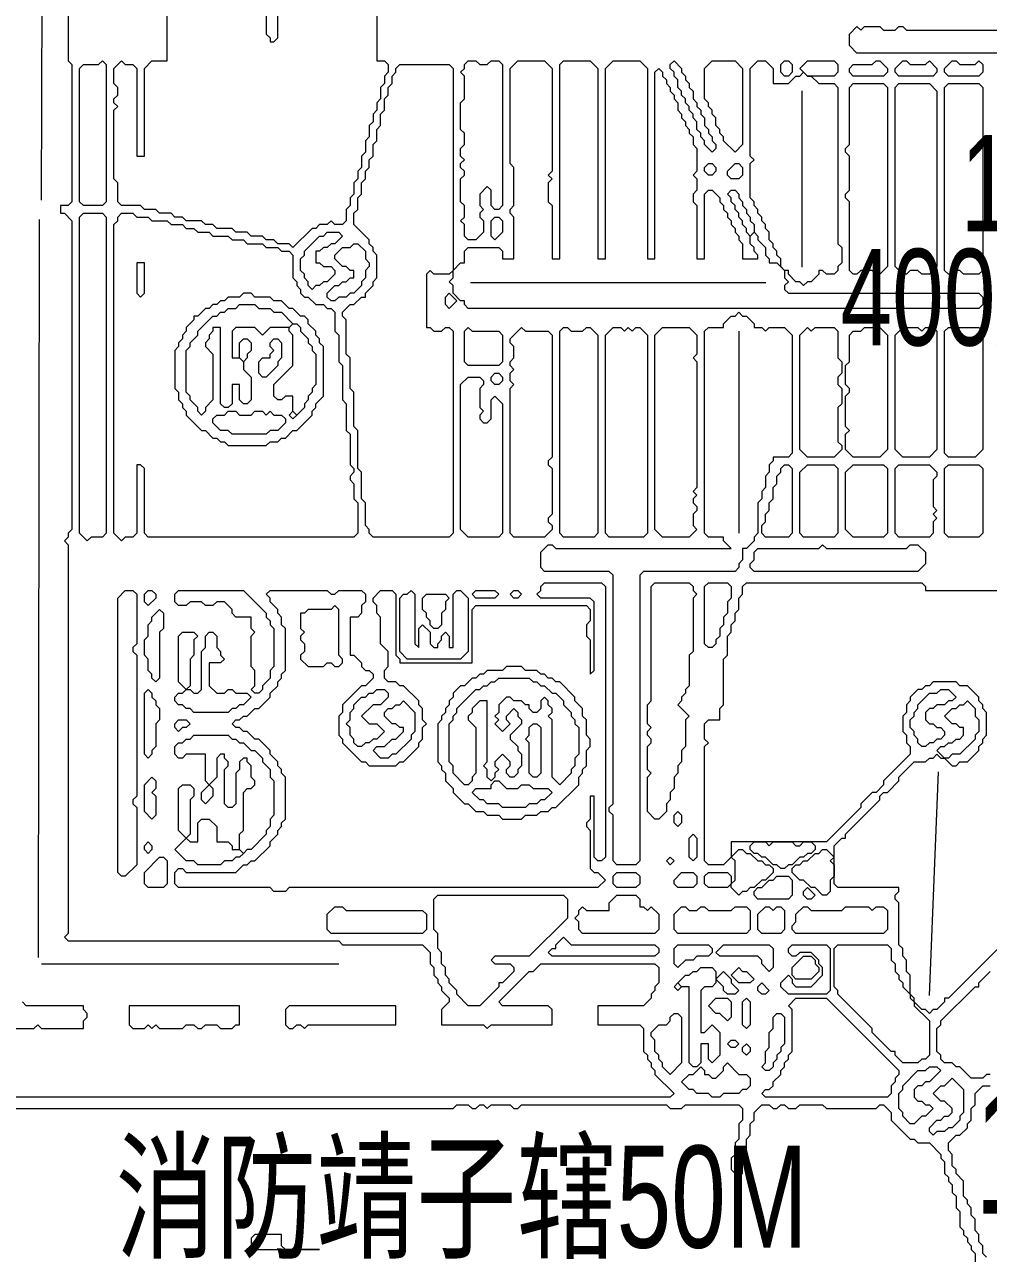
# Model space of a CAD drawing. Extents: x 20 to 3943, y 20 to 2783.
# Drawn here: x 2538.6 to 2791.5, y 1281 to 1603.5 of the extents above; entities that cross this region are included whole.
import ezdxf

# ---------------------------------------------------------------- set-up
doc = ezdxf.new("R2010")
doc.units = 0
for name, color, linetype, lineweight in [('OCR_TEXT', 6, 'Continuous', 0), ('TRACE_CURVE', 6, 'Continuous', 0), ('TRACE_STRAIGHT', 5, 'Continuous', 0), ('TRACE_TEXT_SYMBOL', 6, 'Continuous', 0)]:
    doc.layers.add(name, color=color, linetype=linetype, lineweight=lineweight)
doc.styles.add('wqy-unicode', font='wqy-unicode.lff')

msp = doc.modelspace()

# ---------------------------------------------------------------- linework, layer by layer
at = {"layer": 'TRACE_CURVE', "color": 6}
for points in [[(2550, 1654), (2550, 1594), (2551, 1593), (2551, 1557), (2550, 1556), (2548, 1556), (2548, 1554), (2549, 1554), (2551, 1552), (2551, 1471), (2550, 1470), (2550, 1469), (2549, 1468), (2550, 1467), (2550, 1365), (2549, 1364), (2550, 1363), (2621, 1363), (2622, 1362), (2643, 1362), (2645, 1360)], [(2625, 1562), (2625, 1559), (2624, 1558), (2624, 1556), (2623, 1555), (2623, 1552), (2622, 1551), (2620, 1551), (2619, 1552), (2618, 1551), (2616, 1551), (2615, 1550), (2614, 1550), (2609, 1545), (2608, 1546), (2605, 1546), (2604, 1547), (2602, 1547), (2601, 1548), (2598, 1548), (2597, 1549), (2594, 1549), (2593, 1550), (2589, 1550), (2588, 1551), (2586, 1551), (2585, 1552), (2581, 1552), (2580, 1553), (2578, 1553), (2577, 1554), (2574, 1554), (2573, 1555), (2570, 1555), (2569, 1556), (2564, 1556), (2563, 1557), (2563, 1562), (2562, 1563), (2562, 1581), (2563, 1582), (2562, 1583), (2562, 1584), (2563, 1585), (2563, 1587), (2562, 1588), (2562, 1592), (2564, 1594), (2565, 1593), (2567, 1593), (2568, 1592), (2568, 1569), (2570, 1569), (2570, 1592), (2572, 1594), (2576, 1594), (2576, 1612)], [(2631, 1612), (2631, 1594), (2633, 1594), (2634, 1593), (2634, 1591), (2633, 1590), (2633, 1588), (2632, 1587), (2632, 1584), (2631, 1583), (2631, 1581), (2630, 1580), (2630, 1578), (2629, 1577), (2629, 1574), (2628, 1573), (2628, 1570), (2627, 1569), (2627, 1566), (2626, 1565), (2626, 1563), (2625, 1562)], [(2602, 1606), (2602, 1601), (2603, 1600), (2603, 1599), (2604, 1599), (2605, 1600), (2605, 1606)], [(2845, 1596), (2757, 1596), (2755, 1598), (2755, 1601), (2757, 1603), (2758, 1602), (2759, 1603), (2763, 1603), (2764, 1602), (2767, 1602), (2768, 1603), (2769, 1603), (2770, 1602), (2799, 1602)], [(2724, 1551), (2725, 1550), (2725, 1549), (2726, 1548), (2726, 1547), (2727, 1546), (2727, 1542), (2731, 1542), (2731, 1543), (2730, 1544), (2730, 1545), (2729, 1546), (2729, 1548), (2730, 1549), (2731, 1548), (2731, 1547), (2733, 1545), (2733, 1543), (2734, 1542), (2734, 1541), (2736, 1541), (2738, 1539), (2738, 1537), (2739, 1536), (2738, 1535), (2738, 1534), (2739, 1533), (2789, 1533), (2790, 1532), (2790, 1530), (2789, 1529), (2655, 1529), (2654, 1530), (2654, 1531), (2653, 1531), (2651, 1533), (2651, 1535), (2650, 1536), (2651, 1537), (2651, 1539), (2653, 1541), (2654, 1541), (2654, 1544), (2655, 1545), (2663, 1545), (2664, 1544), (2664, 1542), (2667, 1542), (2667, 1553), (2666, 1554), (2666, 1555), (2667, 1556), (2667, 1566), (2666, 1567), (2666, 1592), (2668, 1594)], [(2668, 1594), (2675, 1594), (2677, 1592), (2677, 1565), (2676, 1564), (2677, 1563), (2676, 1562), (2676, 1557), (2677, 1556), (2677, 1542), (2679, 1542), (2679, 1593), (2680, 1594), (2687, 1594), (2689, 1592), (2689, 1542), (2691, 1542), (2691, 1592), (2693, 1594), (2700, 1594), (2702, 1592), (2702, 1542), (2704, 1542), (2704, 1591), (2705, 1592), (2706, 1591), (2706, 1590), (2707, 1589), (2707, 1588), (2708, 1587), (2708, 1586), (2709, 1585), (2709, 1584), (2710, 1583), (2710, 1581), (2711, 1580), (2711, 1579), (2712, 1578), (2712, 1577), (2713, 1576), (2713, 1575), (2714, 1574), (2714, 1572), (2715, 1571), (2715, 1565), (2714, 1564), (2715, 1563), (2715, 1560), (2714, 1559), (2714, 1557), (2715, 1556), (2715, 1542), (2717, 1542), (2717, 1559), (2718, 1560), (2719, 1560), (2721, 1558), (2721, 1557), (2722, 1556), (2722, 1555), (2723, 1554), (2723, 1553), (2724, 1552), (2724, 1551)], [(2636, 1592), (2637, 1593), (2650, 1593), (2651, 1592), (2651, 1539), (2650, 1538), (2646, 1538), (2645, 1539), (2644, 1538), (2644, 1524), (2645, 1524), (2646, 1523), (2648, 1523), (2649, 1524), (2650, 1524), (2651, 1523), (2651, 1470), (2650, 1469), (2630, 1469), (2629, 1470), (2629, 1471), (2628, 1472), (2628, 1478), (2627, 1479), (2627, 1486), (2626, 1487), (2626, 1497), (2625, 1498), (2625, 1507), (2624, 1508), (2624, 1516), (2623, 1517), (2623, 1526), (2622, 1527), (2622, 1528), (2624, 1530), (2625, 1530), (2627, 1532), (2628, 1532), (2628, 1533), (2630, 1535), (2630, 1536), (2631, 1537), (2631, 1543), (2630, 1544), (2630, 1545), (2629, 1546), (2629, 1547), (2625, 1551), (2625, 1554), (2626, 1555), (2626, 1558), (2627, 1559), (2627, 1562), (2628, 1563), (2628, 1565), (2629, 1566), (2629, 1568), (2630, 1569), (2630, 1572), (2631, 1573), (2631, 1576), (2632, 1577), (2632, 1580)], [(2632, 1580), (2633, 1581), (2633, 1584), (2634, 1585), (2634, 1587), (2635, 1588), (2635, 1590), (2636, 1591), (2636, 1592)], [(2563, 1553), (2564, 1554), (2567, 1554), (2568, 1553), (2571, 1553), (2572, 1552), (2576, 1552), (2577, 1551), (2580, 1551), (2581, 1550), (2583, 1550), (2584, 1549), (2587, 1549), (2588, 1548), (2592, 1548), (2593, 1547), (2596, 1547), (2597, 1546), (2601, 1546), (2602, 1545), (2605, 1545), (2606, 1544), (2608, 1544), (2609, 1543), (2609, 1537), (2610, 1536), (2610, 1535), (2611, 1534), (2611, 1533), (2612, 1532), (2613, 1532), (2615, 1530), (2617, 1530), (2618, 1529), (2619, 1529), (2620, 1528), (2620, 1523), (2621, 1522), (2621, 1515), (2622, 1514), (2622, 1505), (2623, 1504), (2623, 1497), (2624, 1496), (2624, 1488), (2625, 1487), (2625, 1486), (2624, 1485), (2624, 1484), (2625, 1483), (2625, 1479), (2626, 1478), (2626, 1470), (2625, 1469), (2571, 1469), (2570, 1470), (2570, 1487), (2569, 1488), (2568, 1488), (2568, 1470), (2567, 1469), (2565, 1469), (2564, 1468), (2562, 1470)], [(2562, 1470), (2562, 1551), (2563, 1552), (2563, 1553)], [(2674, 1456), (2675, 1457), (2690, 1457), (2691, 1456), (2691, 1385), (2690, 1384), (2689, 1384), (2688, 1385), (2688, 1401), (2687, 1401), (2687, 1395), (2686, 1394), (2686, 1393), (2687, 1392), (2687, 1382), (2688, 1381), (2689, 1381), (2691, 1379), (2689, 1377), (2608, 1377), (2607, 1376), (2604, 1376), (2603, 1377), (2579, 1377), (2578, 1378), (2578, 1381), (2579, 1382), (2580, 1382), (2581, 1381), (2594, 1381), (2596, 1383), (2597, 1383), (2598, 1384), (2599, 1384), (2603, 1388), (2603, 1389), (2605, 1391), (2605, 1392), (2606, 1393), (2606, 1394), (2607, 1395), (2607, 1406), (2606, 1407), (2606, 1408), (2605, 1409), (2605, 1410), (2603, 1412), (2603, 1413), (2600, 1416), (2599, 1416), (2597, 1418), (2596, 1418), (2595, 1419), (2594, 1419), (2593, 1420), (2594, 1421), (2595, 1421), (2596, 1422), (2597, 1422), (2599, 1424), (2600, 1424), (2603, 1427), (2603, 1428), (2605, 1430)], [(2605, 1430), (2605, 1431), (2606, 1432), (2606, 1433), (2607, 1434), (2607, 1445), (2606, 1446), (2606, 1448), (2605, 1449), (2605, 1450), (2603, 1452), (2603, 1453), (2602, 1454), (2603, 1455), (2618, 1455), (2619, 1454), (2620, 1454), (2621, 1455), (2627, 1455), (2628, 1454), (2628, 1452), (2627, 1451), (2627, 1449), (2626, 1448), (2624, 1448), (2624, 1438), (2625, 1438), (2627, 1436), (2627, 1435), (2628, 1434), (2629, 1434), (2630, 1433), (2630, 1432), (2628, 1430), (2627, 1430), (2622, 1425), (2622, 1423), (2621, 1422), (2621, 1417), (2622, 1416), (2622, 1415), (2627, 1410), (2628, 1410), (2629, 1409), (2636, 1409), (2637, 1410), (2638, 1410), (2642, 1414), (2642, 1415), (2643, 1416), (2643, 1419), (2644, 1420), (2643, 1421), (2643, 1424), (2642, 1425), (2642, 1426), (2638, 1430), (2637, 1430), (2636, 1431), (2634, 1431), (2633, 1432), (2633, 1434), (2634, 1435), (2634, 1439)], [(2634, 1439), (2632, 1441), (2632, 1448), (2631, 1449), (2631, 1451), (2630, 1452), (2630, 1453), (2632, 1455), (2635, 1455), (2636, 1454), (2636, 1438), (2637, 1437), (2637, 1436), (2656, 1436), (2656, 1450), (2657, 1451), (2686, 1451), (2687, 1450), (2687, 1447), (2686, 1446), (2686, 1443), (2687, 1442), (2687, 1433), (2688, 1434), (2688, 1452), (2687, 1453), (2674, 1453), (2673, 1454), (2674, 1455), (2674, 1456)], [(2780, 1411), (2782, 1409), (2783, 1409), (2784, 1410), (2786, 1410), (2789, 1413), (2789, 1414), (2790, 1415), (2790, 1416), (2791, 1417), (2791, 1423), (2790, 1424), (2790, 1425), (2789, 1426), (2789, 1427), (2786, 1430), (2784, 1430), (2783, 1431), (2777, 1431), (2776, 1430), (2775, 1430), (2774, 1429), (2773, 1429), (2771, 1427), (2771, 1426), (2770, 1425), (2770, 1423), (2769, 1422), (2769, 1418), (2770, 1417), (2770, 1415), (2771, 1414), (2771, 1412), (2764, 1405), (2764, 1404), (2762, 1402), (2761, 1402), (2758, 1399), (2758, 1398), (2749, 1389), (2724, 1389), (2724, 1385), (2722, 1383), (2718, 1383), (2717, 1384), (2717, 1414), (2718, 1415), (2717, 1416), (2717, 1420), (2718, 1421), (2721, 1421), (2721, 1424), (2722, 1425), (2722, 1437), (2723, 1438), (2723, 1443), (2724, 1444), (2724, 1446), (2725, 1447), (2725, 1449), (2726, 1450), (2726, 1453), (2727, 1454), (2727, 1456)], [(2727, 1456), (2728, 1457), (2774, 1457), (2775, 1456), (2775, 1455), (2808, 1455)], [(2802, 1369), (2781, 1348), (2780, 1348), (2780, 1347), (2778, 1345), (2777, 1345), (2776, 1344), (2775, 1345), (2774, 1345), (2772, 1347), (2772, 1348), (2771, 1349), (2771, 1354), (2770, 1355), (2770, 1358), (2769, 1359), (2769, 1361), (2768, 1362), (2768, 1373), (2767, 1374), (2767, 1375), (2768, 1376), (2768, 1377), (2752, 1377), (2751, 1378), (2751, 1388), (2753, 1390), (2754, 1390), (2754, 1391), (2763, 1400), (2763, 1401), (2764, 1402), (2765, 1402), (2768, 1405), (2768, 1406), (2772, 1410), (2775, 1410), (2776, 1411), (2777, 1411), (2778, 1412), (2779, 1411), (2780, 1411)], [(2645, 1360), (2645, 1357), (2646, 1356), (2646, 1354), (2647, 1353), (2647, 1352), (2648, 1351), (2648, 1350), (2650, 1348), (2650, 1347), (2648, 1345), (2648, 1341), (2659, 1341), (2660, 1340), (2661, 1341), (2677, 1341), (2677, 1345), (2676, 1346), (2664, 1346), (2663, 1347), (2671, 1355), (2672, 1355), (2674, 1357), (2704, 1357), (2705, 1356), (2705, 1352), (2704, 1351), (2704, 1350), (2703, 1349), (2703, 1348), (2701, 1346), (2689, 1346), (2689, 1341), (2700, 1341), (2701, 1340), (2701, 1334), (2702, 1333), (2702, 1332), (2703, 1331), (2703, 1330), (2704, 1329), (2704, 1328), (2709, 1323), (2708, 1322), (2497, 1322)], [(2792, 1328), (2791, 1328), (2790, 1327), (2787, 1327), (2784, 1330), (2783, 1330), (2782, 1331), (2780, 1331), (2779, 1332), (2779, 1333), (2778, 1334), (2778, 1340), (2779, 1341), (2779, 1342), (2788, 1351), (2789, 1351), (2789, 1352), (2792, 1355)], [(2786, 1314), (2786, 1315), (2787, 1316), (2787, 1319), (2788, 1320), (2788, 1323), (2790, 1325), (2792, 1325)], [(2497, 1319), (2651, 1319), (2652, 1320), (2655, 1320), (2656, 1319), (2657, 1319), (2658, 1320), (2659, 1320), (2660, 1319), (2661, 1320), (2666, 1320), (2667, 1319), (2668, 1319), (2669, 1320), (2707, 1320), (2708, 1319), (2711, 1319), (2712, 1320), (2726, 1320), (2727, 1319), (2727, 1316), (2726, 1315), (2726, 1311), (2725, 1310), (2725, 1307), (2724, 1306), (2724, 1303), (2725, 1302), (2725, 1293), (2725, 1296), (2726, 1297)], [(2726, 1297), (2726, 1301), (2727, 1302), (2727, 1306), (2728, 1307), (2728, 1311), (2729, 1312), (2729, 1315), (2730, 1316), (2730, 1318), (2732, 1320), (2734, 1320), (2735, 1319), (2736, 1319), (2737, 1320), (2738, 1320), (2739, 1319), (2741, 1319), (2742, 1320), (2748, 1320), (2749, 1319), (2762, 1319), (2763, 1320), (2764, 1320), (2766, 1318), (2766, 1316), (2771, 1311), (2772, 1311), (2773, 1310), (2776, 1310), (2779, 1307), (2779, 1306), (2780, 1305), (2780, 1302), (2781, 1301), (2781, 1300), (2782, 1299), (2782, 1297), (2783, 1296), (2783, 1293), (2784, 1292), (2784, 1288), (2785, 1287), (2785, 1286), (2786, 1285), (2786, 1284), (2787, 1283), (2787, 1282), (2788, 1281), (2788, 1278)], [(2791, 1280), (2790, 1281), (2790, 1283), (2789, 1284), (2789, 1286), (2788, 1287), (2788, 1290), (2787, 1291), (2787, 1293), (2786, 1294), (2786, 1295), (2785, 1296), (2785, 1300), (2783, 1302), (2783, 1303), (2782, 1304), (2782, 1307), (2781, 1308), (2781, 1310), (2783, 1312), (2784, 1312), (2786, 1314)]]:
    msp.add_lwpolyline(points, dxfattribs=at)
for points in [[(2558, 1593), (2559, 1594), (2560, 1593), (2560, 1557), (2559, 1556), (2554, 1556), (2553, 1557), (2553, 1592), (2554, 1593)], [(2654, 1593), (2655, 1594), (2657, 1594), (2658, 1593), (2660, 1593), (2661, 1594), (2663, 1594), (2664, 1593), (2664, 1556), (2663, 1555), (2662, 1555), (2661, 1556), (2661, 1560), (2660, 1561), (2658, 1559), (2658, 1556), (2659, 1555), (2658, 1554), (2658, 1553), (2659, 1552), (2659, 1549), (2657, 1547), (2655, 1547), (2654, 1548), (2654, 1551), (2653, 1552), (2654, 1553), (2654, 1556), (2653, 1557), (2653, 1563), (2654, 1564), (2654, 1565), (2653, 1566), (2653, 1567), (2654, 1568), (2653, 1569), (2653, 1571), (2654, 1572), (2654, 1575), (2653, 1576), (2653, 1583), (2654, 1584), (2654, 1590), (2653, 1591), (2654, 1592)], [(2708, 1593), (2709, 1594), (2711, 1592), (2711, 1591), (2712, 1590), (2712, 1589), (2713, 1588), (2713, 1587), (2714, 1586), (2714, 1584), (2715, 1583), (2715, 1582), (2716, 1581), (2716, 1580), (2717, 1579), (2717, 1577), (2718, 1576), (2718, 1575), (2719, 1574), (2719, 1573), (2720, 1572), (2720, 1571), (2719, 1570), (2717, 1572), (2717, 1573), (2716, 1574), (2716, 1575), (2715, 1576), (2715, 1578), (2714, 1579), (2714, 1580), (2713, 1581), (2713, 1582), (2712, 1583), (2712, 1584), (2711, 1585), (2711, 1586), (2710, 1587), (2710, 1589), (2709, 1590), (2709, 1591), (2708, 1592)], [(2719, 1594), (2725, 1594), (2727, 1592), (2727, 1572), (2725, 1570), (2722, 1573), (2722, 1574), (2721, 1575), (2721, 1576), (2720, 1577), (2720, 1579), (2719, 1580), (2719, 1581), (2718, 1582), (2718, 1583), (2717, 1584), (2717, 1592)], [(2731, 1594), (2733, 1594), (2735, 1592), (2735, 1588), (2739, 1588), (2741, 1590), (2742, 1590), (2743, 1591), (2744, 1590), (2745, 1590), (2747, 1588), (2751, 1588), (2752, 1587), (2752, 1546), (2753, 1545), (2753, 1541), (2752, 1540), (2752, 1539), (2751, 1538), (2749, 1538), (2748, 1539), (2747, 1539), (2747, 1538), (2745, 1536), (2744, 1536), (2743, 1535), (2742, 1536), (2741, 1536), (2739, 1538), (2739, 1539), (2738, 1539), (2737, 1540), (2737, 1542), (2736, 1543), (2736, 1544), (2735, 1545), (2735, 1546), (2734, 1547), (2734, 1549), (2733, 1550), (2733, 1551), (2732, 1552), (2732, 1553), (2731, 1554), (2731, 1555), (2730, 1556), (2730, 1557), (2729, 1558), (2729, 1567), (2730, 1568), (2729, 1569), (2729, 1592)], [(2737, 1593), (2738, 1594), (2739, 1594), (2740, 1593), (2740, 1591), (2739, 1590), (2738, 1590), (2737, 1591)], [(2744, 1594), (2751, 1594), (2752, 1593), (2752, 1591), (2751, 1590), (2744, 1590), (2742, 1592)], [(2761, 1593), (2762, 1594), (2763, 1594), (2765, 1592), (2765, 1591), (2764, 1590), (2756, 1590), (2755, 1591), (2755, 1592), (2756, 1593)], [(2769, 1594), (2770, 1594), (2771, 1593), (2775, 1593), (2776, 1594), (2778, 1592), (2778, 1591), (2777, 1590), (2768, 1590), (2767, 1591), (2767, 1592)], [(2782, 1594), (2783, 1594), (2784, 1593), (2788, 1593), (2789, 1594), (2790, 1593), (2790, 1591), (2789, 1590), (2781, 1590), (2780, 1591), (2780, 1592)], [(2755, 1587), (2756, 1588), (2764, 1588), (2765, 1587), (2765, 1540), (2763, 1538), (2762, 1538), (2761, 1539), (2758, 1539), (2757, 1538), (2756, 1538), (2755, 1539), (2755, 1557), (2754, 1558), (2754, 1559), (2755, 1560), (2755, 1569), (2754, 1570), (2754, 1571), (2755, 1572)], [(2767, 1587), (2768, 1588), (2776, 1588), (2778, 1586), (2778, 1540), (2776, 1538), (2774, 1538), (2773, 1539), (2771, 1539), (2770, 1538), (2769, 1538), (2767, 1540)], [(2780, 1587), (2781, 1588), (2789, 1588), (2790, 1587), (2790, 1539), (2789, 1538), (2785, 1538), (2784, 1539), (2783, 1539), (2782, 1538), (2781, 1538), (2780, 1539)], [(2717, 1566), (2718, 1567), (2719, 1567), (2720, 1566), (2720, 1565), (2719, 1564), (2718, 1564), (2717, 1565)], [(2725, 1567), (2726, 1567), (2727, 1566), (2727, 1564), (2726, 1563), (2724, 1563), (2723, 1564), (2723, 1565)], [(2723, 1559), (2724, 1560), (2725, 1560), (2726, 1559), (2726, 1558), (2727, 1557), (2727, 1556), (2728, 1555), (2728, 1554), (2729, 1553), (2729, 1552), (2730, 1551), (2730, 1549), (2729, 1548), (2728, 1549), (2728, 1550), (2727, 1551), (2727, 1552), (2726, 1553), (2726, 1554), (2725, 1555), (2725, 1556), (2724, 1557), (2724, 1558)], [(2553, 1553), (2554, 1554), (2559, 1554), (2560, 1553), (2560, 1470), (2559, 1469), (2556, 1469), (2555, 1468), (2553, 1470)], [(2661, 1552), (2662, 1553), (2663, 1553), (2664, 1552), (2664, 1549), (2662, 1547), (2661, 1548)], [(2617, 1548), (2618, 1549), (2621, 1549), (2622, 1548), (2620, 1546), (2619, 1546), (2618, 1545), (2617, 1545), (2616, 1544), (2615, 1544), (2615, 1541), (2616, 1541), (2617, 1540), (2619, 1540), (2620, 1539), (2620, 1538), (2618, 1536), (2617, 1536), (2616, 1535), (2615, 1535), (2614, 1534), (2613, 1535), (2613, 1536), (2612, 1537), (2612, 1538), (2611, 1539), (2611, 1542), (2612, 1543), (2612, 1544), (2616, 1548)], [(2624, 1545), (2625, 1546), (2626, 1546), (2628, 1544), (2628, 1542), (2629, 1541), (2629, 1540), (2628, 1539), (2628, 1537), (2627, 1536), (2627, 1535), (2625, 1533), (2624, 1533), (2623, 1532), (2621, 1532), (2620, 1531), (2619, 1531), (2618, 1532), (2618, 1533), (2620, 1535), (2621, 1535), (2622, 1536), (2623, 1536), (2624, 1537), (2625, 1537), (2625, 1539), (2624, 1539), (2623, 1540), (2622, 1540), (2620, 1542), (2620, 1543), (2622, 1545)], [(2649, 1532), (2650, 1533), (2652, 1531), (2650, 1529), (2649, 1530)], [(2725, 1527), (2726, 1528), (2727, 1527), (2728, 1527), (2730, 1525), (2730, 1524), (2732, 1524), (2733, 1523), (2734, 1524), (2738, 1524), (2740, 1522), (2740, 1491), (2739, 1490), (2735, 1490), (2735, 1489), (2734, 1488), (2734, 1486), (2733, 1485), (2733, 1482), (2732, 1481), (2732, 1479), (2731, 1478), (2731, 1470), (2730, 1469), (2730, 1468), (2728, 1466), (2727, 1466), (2727, 1463), (2726, 1462), (2726, 1461), (2725, 1460), (2701, 1460), (2700, 1459), (2700, 1384), (2699, 1383), (2694, 1383), (2693, 1384), (2693, 1396), (2692, 1397), (2692, 1398), (2693, 1399), (2693, 1459), (2692, 1460), (2675, 1460), (2674, 1461), (2674, 1465), (2676, 1467), (2677, 1467), (2678, 1466), (2724, 1466), (2722, 1468), (2722, 1469), (2718, 1469), (2717, 1470), (2717, 1523), (2718, 1524), (2722, 1524), (2722, 1525), (2724, 1527)], [(2654, 1523), (2655, 1524), (2656, 1523), (2663, 1523), (2664, 1522), (2664, 1515), (2663, 1514), (2655, 1514), (2654, 1515)], [(2669, 1524), (2670, 1523), (2676, 1523), (2677, 1522), (2677, 1490), (2676, 1489), (2676, 1488), (2677, 1487), (2677, 1475), (2676, 1474), (2676, 1473), (2677, 1472), (2677, 1471), (2675, 1469), (2667, 1469), (2666, 1470), (2666, 1508), (2667, 1509), (2666, 1510), (2666, 1512), (2667, 1513), (2666, 1514), (2666, 1515), (2667, 1516), (2667, 1519), (2666, 1520), (2666, 1521)], [(2679, 1523), (2680, 1524), (2681, 1524), (2682, 1523), (2685, 1523), (2686, 1524), (2687, 1524), (2689, 1522), (2689, 1470), (2688, 1469), (2680, 1469), (2679, 1470)], [(2693, 1524), (2695, 1524), (2696, 1523), (2697, 1524), (2698, 1523), (2699, 1524), (2700, 1524), (2702, 1522), (2702, 1470), (2701, 1469), (2692, 1469), (2691, 1470), (2691, 1522)], [(2706, 1524), (2713, 1524), (2715, 1522), (2715, 1517), (2714, 1516), (2715, 1515), (2715, 1482), (2714, 1481), (2715, 1480), (2714, 1479), (2714, 1478), (2715, 1477), (2715, 1476), (2714, 1475), (2714, 1472), (2715, 1471), (2713, 1469), (2706, 1469), (2704, 1471), (2704, 1522)], [(2744, 1524), (2745, 1523), (2746, 1524), (2751, 1524), (2752, 1523), (2752, 1516), (2753, 1515), (2753, 1512), (2752, 1511), (2752, 1509), (2753, 1508), (2753, 1504), (2752, 1503), (2752, 1494), (2753, 1493), (2753, 1492), (2751, 1490), (2744, 1490), (2742, 1492), (2742, 1522)], [(2758, 1523), (2759, 1524), (2763, 1524), (2765, 1522), (2765, 1492), (2763, 1490), (2756, 1490), (2754, 1492), (2754, 1496), (2755, 1497), (2754, 1498), (2754, 1506), (2755, 1507), (2755, 1508), (2754, 1509), (2754, 1514), (2755, 1515), (2755, 1522), (2756, 1523)], [(2769, 1524), (2773, 1524), (2774, 1523), (2775, 1524), (2777, 1524), (2778, 1523), (2778, 1492), (2776, 1490), (2769, 1490), (2767, 1492), (2767, 1522)], [(2780, 1523), (2781, 1524), (2789, 1524), (2790, 1523), (2790, 1492), (2788, 1490), (2781, 1490), (2780, 1491)], [(2655, 1511), (2658, 1511), (2659, 1510), (2659, 1509), (2658, 1508), (2658, 1503), (2659, 1502), (2658, 1501), (2658, 1500), (2659, 1499), (2660, 1499), (2661, 1500), (2661, 1505), (2662, 1506), (2664, 1504), (2664, 1470), (2663, 1469), (2655, 1469), (2653, 1471), (2653, 1509)], [(2661, 1511), (2662, 1512), (2663, 1512), (2664, 1511), (2664, 1510), (2663, 1509), (2662, 1509), (2661, 1510)], [(2737, 1487), (2738, 1488), (2739, 1488), (2740, 1487), (2740, 1470), (2739, 1469), (2733, 1469), (2732, 1470), (2732, 1472), (2733, 1473), (2733, 1475), (2734, 1476), (2734, 1478), (2735, 1479), (2735, 1482), (2736, 1483), (2736, 1485), (2737, 1486)], [(2744, 1488), (2751, 1488), (2752, 1487), (2752, 1470), (2751, 1469), (2743, 1469), (2742, 1470), (2742, 1486)], [(2756, 1488), (2764, 1488), (2765, 1487), (2765, 1470), (2764, 1469), (2756, 1469), (2754, 1471), (2754, 1486)], [(2767, 1487), (2768, 1488), (2776, 1488), (2778, 1486), (2778, 1485), (2777, 1484), (2777, 1477), (2778, 1476), (2777, 1475), (2778, 1474), (2777, 1473), (2777, 1470), (2776, 1469), (2768, 1469), (2767, 1470)], [(2780, 1487), (2781, 1488), (2789, 1488), (2790, 1487), (2790, 1470), (2789, 1469), (2781, 1469), (2780, 1470)], [(2747, 1466), (2748, 1467), (2749, 1466), (2770, 1466), (2771, 1467), (2773, 1467), (2775, 1465), (2775, 1462), (2773, 1460), (2730, 1460), (2729, 1461), (2729, 1462), (2730, 1463), (2730, 1465), (2731, 1466)], [(2565, 1455), (2567, 1455), (2568, 1454), (2568, 1441), (2567, 1440), (2567, 1439), (2568, 1438), (2568, 1401), (2567, 1400), (2567, 1399), (2568, 1398), (2568, 1383), (2565, 1380), (2564, 1380), (2563, 1381), (2563, 1453)], [(2570, 1454), (2571, 1455), (2572, 1455), (2573, 1454), (2573, 1453), (2571, 1451), (2570, 1452)], [(2578, 1454), (2579, 1455), (2596, 1455), (2602, 1449), (2602, 1448), (2603, 1447), (2603, 1446), (2604, 1445), (2604, 1435), (2603, 1434), (2603, 1432), (2601, 1430), (2601, 1429), (2600, 1428), (2599, 1428), (2598, 1429), (2599, 1430), (2599, 1434), (2598, 1435), (2598, 1443), (2599, 1444), (2598, 1445), (2598, 1448), (2594, 1448), (2593, 1449), (2593, 1450), (2591, 1452), (2589, 1452), (2588, 1451), (2586, 1451), (2585, 1452), (2582, 1452), (2581, 1451), (2579, 1451), (2578, 1452)], [(2639, 1454), (2640, 1455), (2641, 1454), (2641, 1441), (2642, 1440), (2642, 1445), (2643, 1446), (2645, 1444), (2645, 1441), (2646, 1440), (2647, 1440), (2647, 1441), (2648, 1442), (2648, 1443), (2649, 1444), (2650, 1443), (2650, 1440), (2651, 1440), (2651, 1454), (2652, 1455), (2653, 1455), (2655, 1453), (2655, 1439), (2653, 1437), (2639, 1437), (2637, 1439), (2637, 1453), (2638, 1454)], [(2656, 1454), (2657, 1455), (2662, 1455), (2663, 1454), (2662, 1453), (2657, 1453)], [(2666, 1454), (2667, 1455), (2668, 1455), (2669, 1454), (2668, 1453), (2667, 1453)], [(2703, 1456), (2704, 1457), (2713, 1457), (2714, 1456), (2714, 1455), (2715, 1454), (2714, 1453), (2714, 1439), (2713, 1438), (2713, 1430), (2712, 1429), (2712, 1428), (2711, 1427), (2711, 1426), (2710, 1425), (2713, 1422), (2712, 1421), (2712, 1414), (2711, 1413), (2711, 1410), (2710, 1409), (2710, 1407), (2709, 1406), (2709, 1403), (2708, 1402), (2708, 1400), (2707, 1399), (2707, 1397), (2705, 1395), (2704, 1395), (2702, 1397), (2702, 1406), (2703, 1407), (2702, 1408), (2702, 1414), (2703, 1415), (2703, 1416), (2702, 1417), (2702, 1418), (2703, 1419), (2702, 1420), (2702, 1425), (2703, 1426)], [(2717, 1456), (2718, 1457), (2723, 1457), (2724, 1456), (2724, 1453), (2723, 1452), (2723, 1449), (2722, 1448), (2722, 1446), (2721, 1445), (2721, 1443), (2720, 1442), (2720, 1441), (2719, 1440), (2718, 1440), (2717, 1441)], [(2643, 1453), (2644, 1454), (2649, 1454), (2650, 1453), (2649, 1452), (2649, 1450), (2648, 1449), (2648, 1446), (2647, 1445), (2646, 1445), (2645, 1446), (2645, 1447), (2644, 1448), (2644, 1449), (2643, 1450)], [(2574, 1450), (2575, 1449), (2575, 1445), (2574, 1444), (2574, 1432), (2573, 1431), (2572, 1432), (2572, 1433), (2571, 1434), (2571, 1437), (2570, 1438), (2570, 1442), (2571, 1443), (2571, 1446), (2572, 1447), (2572, 1448)], [(2586, 1443), (2587, 1444), (2588, 1444), (2589, 1443), (2589, 1440), (2590, 1439), (2590, 1438), (2591, 1437), (2590, 1436), (2587, 1436), (2587, 1430), (2589, 1428), (2591, 1428), (2592, 1429), (2593, 1429), (2594, 1428), (2597, 1428), (2598, 1427), (2596, 1425), (2595, 1425), (2594, 1424), (2593, 1424), (2592, 1423), (2583, 1423), (2582, 1424), (2581, 1424), (2580, 1425), (2579, 1425), (2578, 1426), (2578, 1427), (2579, 1428), (2580, 1428), (2581, 1429), (2582, 1429), (2583, 1428), (2584, 1428), (2585, 1429), (2585, 1439), (2586, 1440)], [(2579, 1443), (2580, 1444), (2583, 1444), (2584, 1443), (2583, 1442), (2583, 1438), (2582, 1437), (2582, 1430), (2581, 1429), (2579, 1431)], [(2570, 1428), (2571, 1429), (2572, 1428), (2572, 1427), (2573, 1426), (2573, 1425), (2574, 1424), (2574, 1421), (2573, 1420), (2573, 1414), (2572, 1413), (2572, 1412), (2571, 1411), (2570, 1412)], [(2630, 1428), (2631, 1429), (2633, 1429), (2634, 1428), (2634, 1427), (2632, 1425), (2630, 1425), (2627, 1422), (2629, 1420), (2631, 1420), (2633, 1418), (2631, 1416), (2630, 1416), (2629, 1415), (2628, 1415), (2627, 1414), (2626, 1414), (2625, 1415), (2625, 1416), (2624, 1417), (2624, 1419), (2623, 1420), (2624, 1421), (2624, 1423), (2625, 1424), (2625, 1425), (2627, 1427), (2628, 1427), (2629, 1428)], [(2778, 1428), (2779, 1429), (2781, 1429), (2783, 1427), (2782, 1426), (2781, 1426), (2780, 1425), (2778, 1425), (2777, 1424), (2776, 1424), (2775, 1423), (2775, 1421), (2776, 1420), (2777, 1420), (2778, 1419), (2779, 1419), (2780, 1418), (2780, 1417), (2779, 1416), (2778, 1416), (2777, 1415), (2776, 1415), (2775, 1414), (2774, 1414), (2773, 1415), (2773, 1416), (2772, 1417), (2772, 1418), (2771, 1419), (2771, 1421), (2772, 1422), (2772, 1423), (2773, 1424), (2773, 1425), (2776, 1428)], [(2637, 1425), (2638, 1426), (2641, 1423), (2641, 1418), (2640, 1417), (2640, 1416), (2636, 1412), (2635, 1412), (2634, 1411), (2632, 1411), (2630, 1413), (2631, 1414), (2633, 1414), (2635, 1416), (2636, 1416), (2638, 1418), (2638, 1419), (2637, 1419), (2636, 1420), (2635, 1420), (2633, 1422), (2633, 1423), (2634, 1424), (2635, 1424), (2636, 1425)], [(2785, 1425), (2786, 1426), (2788, 1424), (2788, 1422), (2789, 1421), (2789, 1418), (2788, 1417), (2788, 1416), (2784, 1412), (2782, 1412), (2781, 1411), (2780, 1411), (2778, 1413), (2779, 1414), (2780, 1414), (2781, 1415), (2782, 1415), (2783, 1416), (2784, 1416), (2785, 1417), (2785, 1419), (2784, 1419), (2783, 1420), (2782, 1420), (2780, 1422), (2782, 1424), (2783, 1424), (2784, 1425)], [(2578, 1420), (2579, 1421), (2581, 1421), (2582, 1420), (2581, 1419), (2580, 1419), (2579, 1418), (2578, 1419)], [(2582, 1416), (2583, 1417), (2592, 1417), (2593, 1416), (2594, 1416), (2595, 1415), (2596, 1415), (2598, 1413), (2599, 1413), (2601, 1411), (2601, 1410), (2603, 1408), (2603, 1406), (2604, 1405), (2604, 1396), (2603, 1395), (2603, 1393), (2602, 1392), (2602, 1391), (2598, 1387), (2597, 1387), (2596, 1386), (2595, 1387), (2595, 1391), (2596, 1392), (2596, 1402), (2597, 1403), (2598, 1403), (2599, 1404), (2599, 1405), (2598, 1406), (2598, 1409), (2597, 1410), (2597, 1411), (2596, 1411), (2595, 1410), (2595, 1408), (2594, 1407), (2594, 1399), (2593, 1398), (2592, 1398), (2591, 1399), (2591, 1408), (2592, 1409), (2592, 1410), (2591, 1411), (2591, 1412), (2590, 1412), (2589, 1411), (2589, 1406), (2587, 1404), (2586, 1405), (2586, 1412), (2581, 1412), (2580, 1411), (2579, 1411), (2578, 1412), (2578, 1414), (2579, 1415), (2580, 1415), (2581, 1416)], [(2572, 1406), (2573, 1405), (2573, 1403), (2572, 1402), (2573, 1401), (2573, 1396), (2572, 1395), (2570, 1397), (2570, 1404)], [(2579, 1403), (2580, 1404), (2582, 1404), (2583, 1403), (2583, 1401), (2582, 1400), (2582, 1391), (2581, 1390), (2579, 1392)], [(2587, 1404), (2588, 1403), (2588, 1401), (2586, 1399), (2585, 1400), (2585, 1402)], [(2709, 1396), (2710, 1397), (2711, 1396), (2711, 1394), (2710, 1393), (2709, 1394)], [(2584, 1394), (2585, 1395), (2587, 1395), (2589, 1393), (2589, 1389), (2592, 1389), (2593, 1388), (2593, 1387), (2595, 1387), (2596, 1386), (2595, 1385), (2594, 1385), (2593, 1384), (2591, 1384), (2590, 1383), (2584, 1383), (2583, 1384), (2581, 1384), (2578, 1387), (2581, 1390), (2582, 1389), (2584, 1389)], [(2713, 1390), (2714, 1391), (2715, 1390), (2715, 1385), (2714, 1384), (2713, 1385)], [(2570, 1388), (2571, 1389), (2572, 1388), (2572, 1387), (2571, 1386), (2570, 1387)], [(2726, 1387), (2727, 1387), (2728, 1386), (2729, 1386), (2731, 1384), (2732, 1384), (2733, 1383), (2734, 1383), (2735, 1382), (2735, 1381), (2733, 1379), (2732, 1379), (2730, 1377), (2729, 1377), (2728, 1376), (2727, 1376), (2726, 1375), (2724, 1377), (2724, 1378), (2725, 1379), (2725, 1384), (2724, 1385)], [(2729, 1388), (2730, 1389), (2733, 1389), (2734, 1388), (2735, 1389), (2740, 1389), (2741, 1388), (2742, 1388), (2743, 1389), (2745, 1389), (2746, 1388), (2746, 1387), (2745, 1386), (2744, 1386), (2743, 1385), (2742, 1385), (2740, 1383), (2739, 1383), (2738, 1382), (2737, 1382), (2736, 1383), (2735, 1383), (2733, 1385), (2732, 1385), (2731, 1386), (2730, 1386), (2729, 1387)], [(2747, 1386), (2748, 1387), (2749, 1387), (2751, 1385), (2750, 1384), (2751, 1383), (2751, 1380), (2750, 1379), (2750, 1376), (2749, 1375), (2748, 1375), (2746, 1377), (2745, 1377), (2743, 1379), (2742, 1379), (2740, 1381), (2740, 1382), (2741, 1383), (2742, 1383), (2743, 1384), (2744, 1384), (2746, 1386)], [(2574, 1385), (2575, 1385), (2576, 1384), (2576, 1378), (2575, 1377), (2571, 1377), (2570, 1378), (2570, 1381)], [(2707, 1384), (2708, 1385), (2709, 1384), (2708, 1383)], [(2693, 1380), (2694, 1381), (2699, 1381), (2700, 1380), (2700, 1378), (2699, 1377), (2694, 1377), (2693, 1378)], [(2711, 1381), (2714, 1381), (2715, 1380), (2715, 1378), (2714, 1377), (2710, 1377), (2709, 1378), (2709, 1379)], [(2717, 1380), (2718, 1381), (2723, 1381), (2724, 1380), (2724, 1378), (2723, 1377), (2718, 1377), (2717, 1378)], [(2735, 1379), (2736, 1380), (2739, 1380), (2740, 1379), (2740, 1375), (2739, 1374), (2731, 1374), (2730, 1375), (2730, 1376), (2731, 1377), (2732, 1377), (2734, 1379)], [(2646, 1374), (2647, 1375), (2680, 1375), (2681, 1374), (2681, 1369), (2671, 1359), (2662, 1359), (2661, 1358), (2662, 1357), (2666, 1357), (2667, 1356), (2667, 1355), (2664, 1352), (2663, 1352), (2663, 1351), (2658, 1346), (2655, 1346), (2652, 1349), (2652, 1350), (2650, 1352), (2650, 1353), (2649, 1354), (2649, 1356), (2648, 1357), (2648, 1360), (2647, 1361), (2647, 1365), (2646, 1366)], [(2694, 1375), (2699, 1375), (2700, 1374), (2700, 1372), (2701, 1372), (2702, 1371), (2703, 1372), (2705, 1370), (2705, 1366), (2704, 1365), (2685, 1365), (2684, 1366), (2684, 1368), (2683, 1369), (2684, 1370), (2684, 1371), (2685, 1372), (2686, 1371), (2692, 1371), (2692, 1373)], [(2743, 1376), (2744, 1377), (2746, 1375), (2745, 1374), (2744, 1374), (2743, 1375)], [(2620, 1372), (2622, 1372), (2623, 1371), (2643, 1371), (2644, 1370), (2644, 1366), (2643, 1365), (2619, 1365), (2618, 1366), (2618, 1370)], [(2711, 1372), (2712, 1372), (2713, 1371), (2715, 1371), (2716, 1372), (2717, 1372), (2718, 1371), (2724, 1371), (2725, 1372), (2728, 1372), (2729, 1371), (2729, 1366), (2728, 1365), (2710, 1365), (2709, 1366), (2709, 1370)], [(2733, 1372), (2734, 1372), (2735, 1371), (2736, 1372), (2737, 1372), (2738, 1371), (2738, 1366), (2737, 1365), (2732, 1365), (2731, 1366), (2731, 1370)], [(2743, 1372), (2744, 1372), (2745, 1371), (2753, 1371), (2754, 1372), (2760, 1372), (2761, 1371), (2762, 1372), (2764, 1372), (2765, 1371), (2765, 1366), (2764, 1365), (2741, 1365), (2740, 1366), (2740, 1367), (2741, 1368), (2741, 1370)], [(2680, 1364), (2682, 1362), (2704, 1362), (2705, 1361), (2705, 1360), (2704, 1359), (2677, 1359), (2676, 1360), (2677, 1361), (2678, 1361), (2678, 1362)], [(2709, 1361), (2710, 1362), (2718, 1362), (2719, 1361), (2719, 1360), (2718, 1359), (2715, 1359), (2714, 1358), (2712, 1358), (2710, 1356), (2709, 1357)], [(2722, 1362), (2734, 1362), (2735, 1361), (2735, 1356), (2734, 1355), (2732, 1357), (2732, 1358), (2731, 1359), (2721, 1359), (2720, 1360)], [(2739, 1361), (2740, 1362), (2749, 1362), (2750, 1361), (2750, 1350), (2749, 1349), (2739, 1349), (2737, 1351), (2737, 1352), (2739, 1354), (2740, 1353), (2740, 1352), (2741, 1351), (2745, 1351), (2748, 1354), (2748, 1356), (2747, 1357), (2747, 1358), (2745, 1360), (2742, 1360), (2741, 1359), (2740, 1359), (2739, 1360)], [(2751, 1361), (2752, 1362), (2765, 1362), (2766, 1361), (2766, 1358), (2767, 1357), (2767, 1355), (2768, 1354), (2768, 1353), (2769, 1352), (2769, 1351), (2771, 1349), (2771, 1348), (2772, 1347), (2772, 1346), (2776, 1342), (2776, 1333), (2775, 1332), (2774, 1332), (2773, 1331), (2769, 1331), (2767, 1333), (2767, 1334), (2766, 1334), (2761, 1339), (2761, 1340), (2752, 1349), (2752, 1350), (2751, 1351)], [(2743, 1359), (2745, 1359), (2746, 1358), (2746, 1357), (2747, 1356), (2747, 1355), (2745, 1353), (2741, 1353), (2740, 1354), (2740, 1356)], [(2715, 1355), (2716, 1356), (2719, 1356), (2720, 1355), (2720, 1352), (2719, 1351), (2717, 1351), (2716, 1350), (2716, 1339), (2717, 1339), (2719, 1341), (2721, 1339), (2721, 1333), (2719, 1331), (2718, 1332), (2718, 1336), (2716, 1336), (2716, 1331), (2715, 1330), (2714, 1330), (2713, 1331), (2713, 1351), (2711, 1351), (2710, 1352), (2712, 1354), (2713, 1354), (2714, 1355)], [(2722, 1355), (2724, 1353), (2724, 1352), (2726, 1350), (2725, 1349), (2723, 1349), (2722, 1350), (2722, 1351), (2720, 1353)], [(2726, 1356), (2727, 1355), (2728, 1355), (2730, 1353), (2729, 1352), (2726, 1352), (2724, 1354)], [(2709, 1351), (2710, 1352), (2711, 1351), (2710, 1350)], [(2731, 1351), (2732, 1352), (2734, 1350), (2733, 1349), (2732, 1349), (2731, 1350)], [(2720, 1348), (2723, 1348), (2724, 1347), (2724, 1343), (2723, 1342), (2721, 1344), (2720, 1344), (2718, 1346)], [(2727, 1347), (2728, 1348), (2729, 1347), (2729, 1341), (2728, 1340), (2727, 1341)], [(2741, 1348), (2749, 1348), (2768, 1329), (2768, 1328), (2767, 1327), (2767, 1326), (2766, 1325), (2766, 1323), (2765, 1322), (2733, 1322), (2732, 1323), (2733, 1324), (2734, 1324), (2735, 1325), (2735, 1326), (2737, 1328), (2737, 1329), (2738, 1330), (2738, 1331), (2739, 1332), (2739, 1333), (2740, 1334), (2740, 1345), (2739, 1346)], [(2708, 1343), (2709, 1344), (2710, 1344), (2711, 1343), (2711, 1331), (2708, 1328), (2706, 1330), (2706, 1331), (2705, 1332), (2705, 1333), (2704, 1334), (2704, 1337), (2703, 1338), (2703, 1339), (2705, 1341), (2707, 1341), (2708, 1342)], [(2735, 1343), (2736, 1344), (2737, 1344), (2738, 1343), (2738, 1336), (2737, 1335), (2737, 1334), (2736, 1333), (2736, 1332), (2735, 1331), (2735, 1330), (2734, 1329), (2733, 1329), (2732, 1330), (2733, 1331), (2733, 1334), (2734, 1335), (2734, 1339), (2735, 1340)], [(2723, 1336), (2724, 1337), (2725, 1337), (2726, 1336), (2725, 1335), (2724, 1335)], [(2727, 1335), (2728, 1336), (2729, 1335), (2729, 1334), (2728, 1333), (2727, 1334)], [(2722, 1330), (2723, 1331), (2726, 1328), (2728, 1328), (2729, 1327), (2729, 1325), (2728, 1324), (2727, 1324), (2726, 1323), (2722, 1323), (2721, 1322), (2719, 1322), (2718, 1323), (2715, 1323), (2714, 1324), (2713, 1324), (2711, 1326), (2713, 1328), (2714, 1328), (2716, 1330), (2717, 1329), (2717, 1328), (2718, 1328), (2719, 1327), (2720, 1327), (2722, 1329)], [(2775, 1329), (2776, 1330), (2778, 1330), (2779, 1329), (2776, 1326), (2775, 1326), (2774, 1325), (2773, 1325), (2772, 1324), (2772, 1322), (2773, 1321), (2774, 1321), (2775, 1320), (2776, 1320), (2777, 1319), (2775, 1317), (2774, 1317), (2772, 1315), (2771, 1315), (2769, 1317), (2769, 1318), (2768, 1319), (2768, 1323), (2769, 1324), (2769, 1325), (2773, 1329)], [(2782, 1327), (2785, 1324), (2785, 1318), (2784, 1317), (2784, 1316), (2782, 1314), (2781, 1314), (2780, 1313), (2778, 1313), (2777, 1312), (2776, 1313), (2776, 1314), (2778, 1316), (2779, 1316), (2780, 1317), (2781, 1317), (2782, 1318), (2782, 1319), (2780, 1321), (2779, 1321), (2777, 1323), (2779, 1325), (2780, 1325)]]:
    msp.add_lwpolyline(points, close=True, dxfattribs=at)
at = {"layer": 'TRACE_STRAIGHT', "color": 5}
for p, q in [((2543.005, 1557.375), (2543.333, 1656.128)), ((2742.53, 1586.125), (2742.56, 1539.875)), ((2542.216, 1358.623), (2542.475, 1552.376)), ((2655.626, 1535.821), (2733.126, 1535.797)), ((2726, 1523), (2726, 1470)), ((2776.013, 1348.661), (2778.44, 1407.414)), ((2543, 1357), (2621, 1357))]:
    msp.add_line(p, q, dxfattribs=at)
at = {"layer": 'TRACE_TEXT_SYMBOL', "color": 6}
for points in [[(2568, 1541), (2568, 1533), (2569, 1532), (2570, 1533), (2570, 1541)], [(2596, 1533), (2595, 1532), (2592, 1532), (2591, 1531), (2590, 1531), (2589, 1530), (2588, 1530), (2587, 1529), (2586, 1529), (2584, 1527), (2583, 1527), (2583, 1526), (2581, 1524), (2581, 1523), (2580, 1522), (2580, 1521), (2579, 1520), (2579, 1519), (2578, 1518), (2578, 1508), (2579, 1507), (2579, 1505), (2580, 1504), (2580, 1503), (2581, 1502), (2581, 1501), (2585, 1497), (2586, 1497), (2588, 1495), (2589, 1495), (2590, 1494), (2591, 1494), (2592, 1493), (2602, 1493), (2603, 1494), (2605, 1494), (2606, 1495), (2607, 1495), (2609, 1497), (2610, 1497), (2614, 1501), (2614, 1502), (2615, 1503), (2615, 1504), (2617, 1506), (2617, 1519), (2616, 1520), (2616, 1521), (2615, 1522), (2615, 1523), (2613, 1525), (2613, 1526), (2612, 1527), (2611, 1527), (2609, 1529), (2608, 1529), (2606, 1531), (2604, 1531), (2603, 1532), (2599, 1532), (2598, 1533)], [(2594, 1529), (2595, 1530), (2599, 1530), (2600, 1529), (2603, 1529), (2604, 1528), (2606, 1528), (2609, 1525), (2608, 1524), (2603, 1524), (2601, 1522), (2599, 1524), (2594, 1524), (2593, 1523), (2593, 1516), (2595, 1516), (2596, 1515), (2596, 1513), (2598, 1511), (2598, 1505), (2597, 1504), (2596, 1504), (2595, 1505), (2595, 1509), (2593, 1509), (2593, 1504), (2592, 1503), (2591, 1503), (2590, 1504), (2590, 1524), (2588, 1524), (2588, 1523), (2587, 1522), (2587, 1521), (2586, 1520), (2586, 1519), (2588, 1517), (2588, 1505), (2586, 1503), (2586, 1502), (2585, 1501), (2584, 1502), (2584, 1503), (2582, 1505), (2582, 1506), (2581, 1507), (2581, 1518), (2582, 1519), (2582, 1520), (2584, 1522), (2584, 1523), (2588, 1527), (2589, 1527), (2590, 1528), (2591, 1528), (2592, 1529)], [(2608, 1524), (2609, 1525), (2610, 1525), (2611, 1524), (2611, 1523), (2613, 1521), (2613, 1520), (2614, 1519), (2614, 1518), (2615, 1517), (2615, 1509), (2614, 1508), (2614, 1507), (2613, 1506), (2613, 1505), (2612, 1504), (2612, 1503), (2610, 1501), (2609, 1502), (2609, 1506), (2607, 1506), (2606, 1505), (2605, 1505), (2604, 1506), (2604, 1509), (2609, 1514), (2609, 1522), (2608, 1523)], [(2595, 1520), (2596, 1521), (2597, 1521), (2598, 1520), (2598, 1518), (2597, 1517), (2597, 1516), (2596, 1515), (2595, 1516)], [(2603, 1520), (2604, 1521), (2605, 1521), (2606, 1520), (2606, 1516), (2605, 1515), (2605, 1514), (2602, 1511), (2601, 1511), (2600, 1512), (2600, 1515), (2601, 1516), (2603, 1516), (2603, 1517), (2604, 1518), (2603, 1519)], [(2591, 1501), (2592, 1502), (2594, 1502), (2595, 1501), (2598, 1501), (2599, 1502), (2601, 1502), (2602, 1501), (2603, 1502), (2604, 1501), (2606, 1501), (2607, 1500), (2607, 1499), (2605, 1497), (2603, 1497), (2602, 1496), (2593, 1496), (2592, 1497), (2590, 1497), (2588, 1499), (2588, 1500), (2589, 1501)], [(2608, 1501), (2609, 1502), (2610, 1501), (2609, 1500)], [(2620, 1451), (2619, 1450), (2613, 1450), (2612, 1449), (2611, 1449), (2611, 1445), (2612, 1444), (2611, 1443), (2611, 1442), (2612, 1441), (2612, 1439), (2611, 1438), (2611, 1437), (2613, 1435), (2617, 1435), (2618, 1436), (2619, 1436), (2620, 1435), (2621, 1435), (2622, 1436), (2622, 1437), (2621, 1438), (2621, 1450)], [(2665, 1435), (2664, 1434), (2660, 1434), (2659, 1433), (2658, 1433), (2657, 1432), (2656, 1432), (2654, 1430), (2653, 1430), (2651, 1428), (2651, 1427), (2650, 1426), (2650, 1425), (2649, 1424), (2649, 1423), (2648, 1422), (2648, 1421), (2647, 1420), (2647, 1410), (2648, 1409), (2648, 1408), (2649, 1407), (2649, 1405), (2651, 1403), (2651, 1402), (2654, 1399), (2655, 1399), (2657, 1397), (2659, 1397), (2660, 1396), (2663, 1396), (2664, 1395), (2669, 1395), (2670, 1396), (2673, 1396), (2674, 1397), (2676, 1397), (2677, 1398), (2678, 1398), (2684, 1404), (2684, 1406), (2685, 1407), (2685, 1408), (2686, 1409), (2686, 1413), (2687, 1414), (2687, 1416), (2686, 1417), (2686, 1421), (2685, 1422), (2685, 1424), (2683, 1426), (2683, 1427), (2679, 1431), (2678, 1431), (2677, 1432), (2676, 1432), (2675, 1433), (2674, 1433), (2673, 1434), (2670, 1434), (2669, 1435)], [(2671, 1419), (2672, 1420), (2673, 1420), (2674, 1419), (2674, 1407), (2673, 1406), (2672, 1406), (2671, 1407), (2671, 1415), (2670, 1416), (2671, 1417)], [(2661, 1404), (2662, 1405), (2663, 1405), (2665, 1403), (2668, 1403), (2669, 1404), (2671, 1404), (2672, 1403), (2676, 1403), (2677, 1402), (2675, 1400), (2674, 1400), (2673, 1399), (2671, 1399), (2670, 1398), (2664, 1398), (2663, 1399), (2660, 1399), (2659, 1400), (2658, 1400), (2656, 1402), (2657, 1403), (2661, 1403)], [(2566, 1346), (2566, 1341), (2567, 1340), (2570, 1340), (2571, 1341), (2572, 1340), (2573, 1341), (2574, 1340), (2580, 1340), (2581, 1341), (2583, 1341), (2584, 1340), (2585, 1340), (2586, 1341), (2589, 1341), (2590, 1340), (2593, 1340), (2594, 1341), (2595, 1341), (2595, 1346)], [(2608, 1346), (2607, 1345), (2607, 1341), (2608, 1340), (2609, 1340), (2610, 1341), (2611, 1341), (2612, 1340), (2613, 1341), (2636, 1341), (2636, 1346)], [(2599, 1286), (2598, 1285), (2598, 1283), (2599, 1282), (2616, 1282), (2607, 1282), (2606, 1283), (2606, 1286)]]:
    msp.add_lwpolyline(points, close=True, dxfattribs=at)
for points in [[(2662, 1431), (2663, 1432), (2671, 1432), (2672, 1431), (2673, 1431), (2674, 1430), (2675, 1430), (2677, 1428), (2678, 1428), (2680, 1426), (2680, 1425), (2682, 1423), (2682, 1422), (2683, 1421), (2683, 1420), (2684, 1419), (2684, 1412), (2683, 1411), (2683, 1409), (2682, 1408), (2682, 1407), (2679, 1404), (2677, 1406), (2677, 1421), (2676, 1422), (2677, 1423), (2677, 1424), (2676, 1425), (2676, 1426), (2675, 1427), (2674, 1426), (2674, 1424), (2673, 1423), (2672, 1423), (2671, 1424), (2671, 1425), (2670, 1425), (2669, 1426), (2667, 1426), (2666, 1427), (2665, 1427), (2663, 1425), (2663, 1423), (2662, 1422), (2663, 1421), (2662, 1420), (2664, 1418), (2666, 1420), (2665, 1421), (2665, 1422), (2667, 1424), (2668, 1423), (2668, 1422), (2669, 1421), (2669, 1420), (2666, 1417), (2666, 1416), (2668, 1414), (2668, 1413), (2669, 1412), (2669, 1409), (2668, 1408), (2668, 1407), (2667, 1406)], [(2667, 1406), (2666, 1406), (2665, 1407), (2665, 1408), (2666, 1409), (2666, 1410), (2664, 1412), (2662, 1410), (2662, 1409), (2663, 1408), (2662, 1407), (2662, 1406), (2661, 1405), (2660, 1406), (2660, 1408), (2659, 1409), (2660, 1410), (2660, 1426), (2658, 1426), (2656, 1424), (2656, 1423), (2655, 1422), (2655, 1421), (2657, 1419), (2657, 1407), (2656, 1406), (2656, 1405), (2655, 1404), (2654, 1404), (2651, 1407), (2651, 1409), (2650, 1410), (2650, 1420), (2651, 1421), (2651, 1422), (2652, 1423), (2652, 1424), (2657, 1429), (2658, 1429), (2659, 1430), (2660, 1430), (2661, 1431), (2662, 1431)], [(2536, 1340), (2541, 1340), (2542, 1341), (2543, 1340), (2554, 1340), (2554, 1342), (2555, 1343), (2555, 1344), (2554, 1345), (2554, 1346), (2539, 1346), (2538, 1347)]]:
    msp.add_lwpolyline(points, dxfattribs=at)

# ---------------------------------------------------------------- texts
at = {"layer": 'OCR_TEXT', "color": 6, "style": 'wqy-unicode', "width": 0.72}
for s, height, p in [('100x100防火线槽，凤机水泵等应急控制', 25.23364, (2784.21, 1549.262)), ('400x100防火线槽，内部换1:2月金属隔板分隔', 25.3413, (2752.658, 1519.28)), ('126', 33.2248, (2787.742, 1291.443)), ('消防靖子辖50M', 26.7717, (2562.47, 1282.51))]:
    msp.add_text(s, height=height, dxfattribs=at).set_placement(p)

doc.saveas('drawing.dxf')
